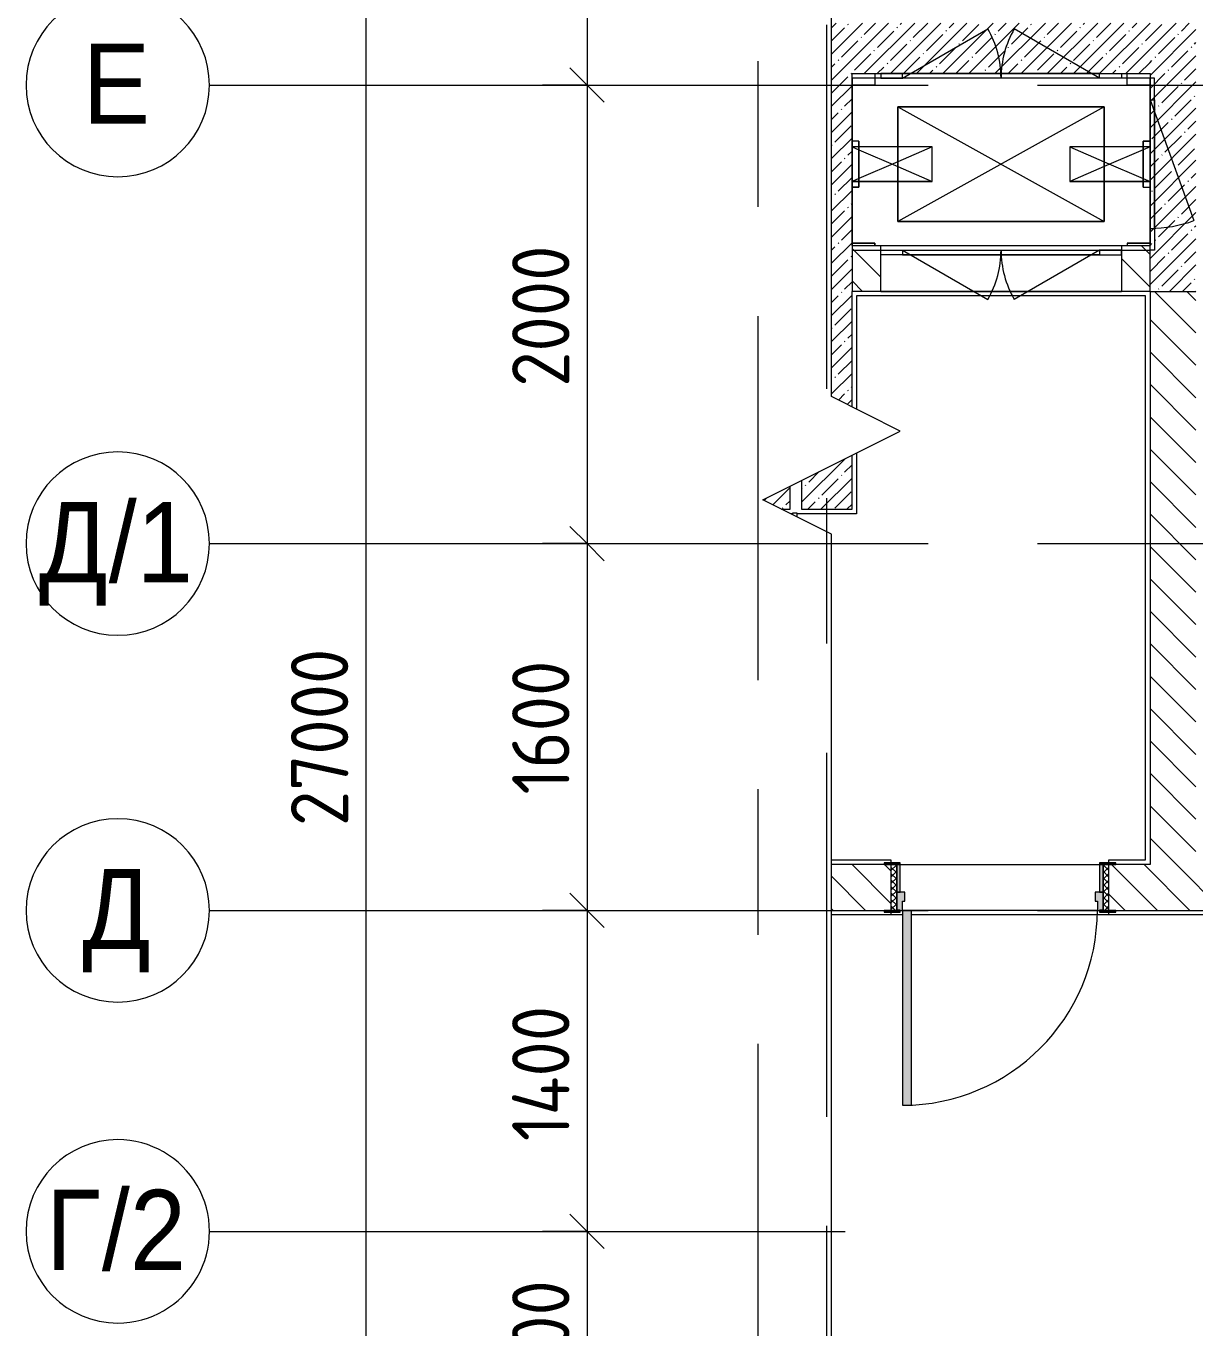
# Model space of a CAD drawing. Header units: millimetres. Extents: x 81368 to 286493, y -8553 to 29000.
# Drawn here: x 81368 to 86466, y 11579 to 17257 of the extents above; entities that cross this region are included whole.
import ezdxf

# ---------------------------------------------------------------- set-up
doc = ezdxf.new("R2010")
doc.units = ezdxf.units.MM
doc.linetypes.add('Осевая', pattern=[3175, 635, -476.25, 1587.5, -476.25])
for name, color, linetype, lineweight in [('A-ANNO-DIMS', 7, 'Continuous', 9), ('A-ANNO-DIMS-100', 7, 'Continuous', 9), ('A-DETL-GENF', 7, 'Continuous', 9), ('A-WALL', 7, 'Continuous', 9), ('A-WALL-1', 7, 'Continuous', 13), ('I-WALL', 7, 'Continuous', 9), ('S-COLS', 7, 'Continuous', 9), ('Оси', 7, 'Continuous', 9), ('Оси-1', 7, 'Continuous', 20), ('Оси-2', 7, 'Осевая', 9)]:
    doc.layers.add(name, color=color, linetype=linetype, lineweight=lineweight)
for name, color, linetype, lineweight, true_color in [('A-DOOR-1', 7, 'Continuous', 9, 0xaaaaaa), ('A-DOOR-2', 7, 'Continuous', 9, 0xe2e2e2), ('A-DOOR-FRAM-1', 7, 'Continuous', 9, 0xe2e2e2), ('A-DOOR-FRAM-2', 7, 'Continuous', 9, 0xaaaaaa), ('A-FLOR-1', 7, 'Continuous', 9, 0xaaaaaa), ('A-GENM-1', 7, 'Continuous', 9, 0xaaaaaa), ('M-EQPM-1', 7, 'Continuous', 9, 0xaaaaaa)]:
    doc.layers.add(name, color=color, linetype=linetype, lineweight=lineweight, true_color=true_color)
doc.styles.add('Arial', font='arial.ttf', dxfattribs={"width": 0.9, "height": 350})
doc.styles.add('ISOCPEUR', font='isocpeur.ttf', dxfattribs={"width": 0.9, "height": 250})
doc.dimstyles.new('ISO-2_5_0_9К_БОЛЬШОЙ_1', dxfattribs={"dimscale": 304.8, "dimtxt": 248.995294, "dimasz": 0.492126, "dimexe": 0.393701, "dimexo": 0.984252, "dimgap": 0, "dimtad": 1, "dimdec": 0, "dimrnd": 10, "dimzin": 0, "dimdsep": 46, "dimtxsty": 'ISOCPEUR', "dimblk1": 'OBLIQUE', "dimblk2": 'OBLIQUE', "dimsah": 1, "dimcen": 0.09, "dimdle": 0.393701, "dimazin": 0, "dimtfac": 1, "dimtdec": 4, "dimtix": 1, "dimtmove": 0, "dimatfit": 3, "dimfxl": 1, "dimtvp": 1, "dimtolj": 1, "dimtzin": 0, "dimarcsym": 2})
doc.dimstyles.new('ISO-2_5_0_9К_БОЛЬШОЙ_2', dxfattribs={"dimscale": 304.8, "dimtxt": 248.995294, "dimasz": 0.492126, "dimexe": 0.393701, "dimexo": 0.984252, "dimgap": 0, "dimtad": 1, "dimdec": 0, "dimrnd": 10, "dimzin": 0, "dimdsep": 46, "dimtxsty": 'ISOCPEUR', "dimblk1": 'OBLIQUE', "dimblk2": 'OBLIQUE', "dimsah": 1, "dimcen": 0.09, "dimdle": 0.393701, "dimazin": 0, "dimtfac": 1, "dimtdec": 4, "dimtix": 1, "dimtmove": 2, "dimatfit": 3, "dimfxl": 1, "dimtvp": 1, "dimtolj": 1, "dimtzin": 0, "dimarcsym": 2})
pattern_1 = [(45, (0, 0), (-57.02463, 57.02463), []), (45, (57.025, 0), (-57.02463, 57.02463), [100.806, -20.161, 3.353, -16.808])]
pattern_2 = [(135, (0, 0), (-70.71068, -70.71068), [])]

# ---------------------------------------------------------------- blocks, each defined once
blk = doc.blocks.new('110_Дверь_СКБ_1Ст_Внутренняя1 - Д-8 950x2100h_охрана-V4-План монтажа стен и перегородок 1 этажа в осях 23_1-33')
at = {"layer": 'A-DOOR-1'}
h = blk.add_hatch(dxfattribs=at)
h.set_pattern_fill('FP_6', color=256, style=0, pattern_type=2)
h.set_pattern_definition([(135, (1826.41, 164.685), (-14.14214, -14.14214), []), (225, (1826.41, 164.685), (14.14214, -14.14214), [])])
h.paths.add_polyline_path([(487.5, 100), (462.5, 100), (462.5, -100), (487.5, -100)])
at = {"layer": 'A-DOOR-2'}
h = blk.add_hatch(color=256, dxfattribs=at)
h.paths.add_polyline_path([(437.5, 100), (437.5, 60), (427.5, 60), (427.5, 20), (462.5, 20), (462.5, 100)])
h.paths.add_polyline_path([(-412.5, 100), (-437.5, 100), (-437.5, 20), (-402.5, 20), (-402.5, 60), (-412.5, 60)])
at = {"layer": 'A-DOOR-FRAM-1'}
for points in [[(397.5, 950), (397.5, 100), (437.5, 100), (437.5, 950)], [(-492.5, 108), (-492.5, 100), (-422.5, 100), (-422.5, 108)], [(-437.5, 100), (-437.5, 99), (-422.5, 100)], [(517.5, 108), (447.5, 108), (447.5, 100), (517.5, 100)], [(447.5, 100), (447.5, 99), (462.5, 100)], [(-422.5, 20), (-437.5, 20), (-437.5, -100), (-422.5, -100)], [(447.5, 20), (447.5, -100), (462.5, -100), (462.5, 20)], [(-492.5, -100), (-492.5, -108), (-422.5, -108), (-422.5, -100)], [(447.5, -100), (447.5, -108), (517.5, -108), (517.5, -100)]]:
    blk.add_hatch(color=256, dxfattribs=at).paths.add_polyline_path(points)
at = {"layer": 'A-DOOR-FRAM-2'}
h = blk.add_hatch(dxfattribs=at)
h.set_pattern_fill('FP_7', color=256, style=0, pattern_type=2)
h.set_pattern_definition([(45, (-296.384, 164.685), (-14.1421, 14.1421), []), (135, (-296.384, 164.685), (-14.1421, -14.1421), [])])
h.paths.add_polyline_path([(-437.5, 100), (-462.5, 100), (-462.5, -100), (-437.5, -100)])
at = {"layer": 'A-DOOR-1'}
for p, q in [((437.5, 950), (397.5, 950)), ((397.5, 950), (397.5, 100)), ((437.5, 100), (437.5, 950)), ((397.5, 100), (437.5, 100))]:
    blk.add_line(p, q, dxfattribs=at)
blk.add_arc((437.5, 100), 850, 90, 180, dxfattribs=at)
at = {"layer": 'A-DOOR-FRAM-2'}
for p, q in [((-422.5, 108), (-492.5, 108)), ((-492.5, 108), (-492.5, 100)), ((-492.5, 100), (-422.5, 100)), ((-437.5, 100), (-462.5, 100)), ((-462.5, 100), (-462.5, -100)), ((-412.5, 100), (-437.5, 100)), ((-437.5, 100), (-437.5, 20)), ((-437.5, -100), (-437.5, 100)), ((-422.5, 100), (-437.5, 100)), ((-437.5, 100), (-437.5, 99)), ((-437.5, 99), (-422.5, 99)), ((-422.5, 100), (-422.5, 108)), ((-422.5, 99), (-422.5, 100)), ((-412.5, 60), (-412.5, 100)), ((-402.5, 60), (-412.5, 60)), ((-402.5, 20), (-402.5, 60)), ((437.5, 60), (427.5, 60)), ((427.5, 60), (427.5, 20)), ((437.5, 100), (437.5, 60)), ((462.5, 100), (437.5, 100)), ((517.5, 108), (447.5, 108)), ((447.5, 108), (447.5, 100)), ((462.5, 100), (447.5, 100)), ((447.5, 100), (447.5, 99)), ((447.5, 100), (517.5, 100)), ((447.5, 99), (462.5, 99)), ((462.5, 20), (462.5, 100)), ((487.5, 100), (462.5, 100)), ((462.5, 100), (462.5, -100)), ((462.5, 99), (462.5, 100)), ((487.5, -100), (487.5, 100)), ((517.5, 100), (517.5, 108)), ((-437.5, 20), (-402.5, 20)), ((-422.5, 20), (-437.5, 20)), ((-437.5, 20), (-437.5, -100)), ((-422.5, -100), (-422.5, 20)), ((427.5, 20), (462.5, 20)), ((462.5, 20), (447.5, 20)), ((447.5, 20), (447.5, -100)), ((462.5, -100), (462.5, 20)), ((-422.5, -100), (-492.5, -100)), ((-492.5, -100), (-492.5, -108)), ((-492.5, -108), (-422.5, -108)), ((-462.5, -100), (-437.5, -100)), ((-437.5, -100), (-422.5, -100)), ((-422.5, -108), (-422.5, -100)), ((447.5, -100), (462.5, -100)), ((517.5, -100), (447.5, -100)), ((447.5, -100), (447.5, -108)), ((447.5, -108), (517.5, -108)), ((462.5, -100), (487.5, -100)), ((517.5, -108), (517.5, -100))]:
    blk.add_line(p, q, dxfattribs=at)
blk = doc.blocks.new('160_Подъемник - 160_Подъемник-23521422-План монтажа стен и перегородок 1 этажа в осях 23_1-33')
at = {"layer": 'A-GENM-1'}
for p, q in [((220, 0), (592.4, 215)), ((220, 0), (592.4, 215)), ((220, 0), (592.4, 215)), ((1080, 0), (707.6, 215)), ((1080, 0), (707.6, 215)), ((1080, 0), (707.6, 215)), ((-20, -95), (-20, 0)), ((-20, 0), (0, 0)), ((0, 0), (0, -95)), ((220, 20), (125, 20)), ((125, 20), (125, 0)), ((220, 20), (125, 20)), ((125, 20), (125, 0)), ((220, 20), (125, 20)), ((125, 20), (125, 0)), ((220, 0), (220, 20)), ((1080, 20), (220, 20)), ((220, 20), (1080, 20)), ((220, 0), (220, 20)), ((1080, 20), (220, 20)), ((220, 20), (1080, 20)), ((220, 0), (220, 20)), ((1080, 20), (220, 20)), ((220, 20), (1080, 20)), ((1080, 0), (1080, 20)), ((1080, 20), (1175, 20)), ((1080, 0), (1080, 20)), ((1080, 20), (1175, 20)), ((1080, 0), (1080, 20)), ((1080, 20), (1175, 20)), ((1175, 20), (1175, 0)), ((1175, 20), (1175, 0)), ((1175, 20), (1175, 0)), ((125, 0), (220, 0)), ((125, 0), (220, 0)), ((125, 0), (220, 0)), ((1175, 0), (1080, 0)), ((1175, 0), (1080, 0)), ((1175, 0), (1080, 0)), ((0, -95), (-20, -95)), ((-20, -95), (-20, -655)), ((-20, -655), (-20, -95)), ((0, -655), (-191.5, -128.8)), ((0, -655), (-20, -655)), ((-20, -655), (-20, -750)), ((0, -750), (0, -655)), ((-20, -750), (0, -750)), ((125, -770), (125, -750)), ((125, -750), (220, -750)), ((125, -770), (125, -750)), ((125, -750), (220, -750)), ((125, -770), (125, -750)), ((125, -750), (220, -750)), ((220, -770), (125, -770)), ((220, -770), (125, -770)), ((220, -770), (125, -770)), ((220, -750), (220, -770)), ((220, -750), (592.4, -965)), ((220, -750), (220, -770)), ((220, -750), (592.4, -965)), ((220, -750), (220, -770)), ((220, -750), (592.4, -965)), ((220, -770), (792, -770)), ((1080, -770), (220, -770)), ((220, -770), (1080, -770)), ((1080, -770), (220, -770)), ((220, -770), (1080, -770)), ((1080, -770), (508, -770)), ((1080, -750), (707.6, -965)), ((1080, -750), (707.6, -965)), ((1080, -750), (707.6, -965)), ((1080, -750), (1080, -770)), ((1175, -750), (1080, -750)), ((1080, -750), (1080, -770)), ((1175, -750), (1080, -750)), ((1080, -750), (1080, -770)), ((1175, -750), (1080, -750)), ((1080, -770), (1175, -770)), ((1080, -770), (1175, -770)), ((1080, -770), (1175, -770)), ((1175, -770), (1175, -750)), ((1175, -770), (1175, -750)), ((1175, -770), (1175, -750))]:
    blk.add_line(p, q, dxfattribs=at)
for centre, radius, start, end in [((220, 0), 430, 0, 30), ((220, 0), 430, 0, 30), ((220, 0), 430, 0, 30), ((1080, 0), 430, 150, 180), ((1080, 0), 430, 150, 180), ((1080, 0), 430, 150, 180), ((0, -655), 560, 90, 110), ((220, -750), 430, 330, 0), ((220, -750), 430, 330, 0), ((220, -750), 430, 330, 0), ((1080, -750), 430, 180, 210), ((1080, -750), 430, 180, 210), ((1080, -750), 430, 180, 210)]:
    blk.add_arc(centre, radius, start, end, dxfattribs=at)
at = {"layer": 'M-EQPM-1'}
for p, q in [((1300, 0), (0, 0)), ((0, 0), (0, -750)), ((1300, -750), (1300, 0)), ((1100, -625), (200, -125)), ((200, -625), (1100, -125)), ((1100, -125), (200, -125)), ((200, -125), (200, -625)), ((1100, -125), (200, -125)), ((200, -125), (200, -625)), ((200, -300), (200, -125)), ((200, -125), (1100, -125)), ((1100, -625), (1100, -125)), ((1100, -625), (1100, -125)), ((1100, -125), (1100, -300)), ((200, -450), (200, -300)), ((1100, -300), (1100, -450)), ((200, -625), (200, -450)), ((1100, -450), (1100, -625)), ((200, -625), (1100, -625)), ((200, -625), (1100, -625)), ((1100, -625), (200, -625)), ((0, -750), (1300, -750))]:
    blk.add_line(p, q, dxfattribs=at)
blk = doc.blocks.new('Закладная деталь приямка - 350_150-20924309-План монтажа стен и перегородок 1 этажа в осях 23_1-33')
at = {"layer": 'M-EQPM-1'}
for p, q in [((-145, 75), (-175, 75)), ((-175, 75), (-145, 75)), ((-145, 62.1), (-175, 75)), ((25, 75), (-145, 75)), ((-145, 75), (25, 75)), ((25, -10.7), (-145, 62.1)), ((175, 75), (25, 75)), ((25, 75), (175, 75)), ((25, 10.7), (175, 75)), ((175, -75), (175, 75)), ((175, -75), (175, 75)), ((-145, -62.1), (25, 10.7)), ((175, -75), (25, -10.7)), ((-175, -75), (-145, -62.1)), ((-175, -75), (-145, -75)), ((-175, -75), (-145, -75)), ((-145, -75), (25, -75)), ((-145, -75), (25, -75)), ((25, -75), (175, -75)), ((25, -75), (175, -75))]:
    blk.add_line(p, q, dxfattribs=at)
blk = doc.blocks.new('Закладная деталь приямка - 350_150-V8-План монтажа стен и перегородок 1 этажа в осях 23_1-33')
at = {"layer": 'M-EQPM-1'}
for p, q in [((-25, 75), (-175, 75)), ((-175, 75), (-175, -75)), ((-175, 75), (-175, -75)), ((-175, 75), (-25, 75)), ((-25, 10.7), (-175, 75)), ((145, 75), (-25, 75)), ((-25, 75), (145, 75)), ((-25, -10.7), (145, 62.1)), ((175, 75), (145, 75)), ((145, 75), (175, 75)), ((145, 62.1), (175, 75)), ((145, -62.1), (-25, 10.7)), ((-175, -75), (-25, -10.7)), ((-175, -75), (-25, -75)), ((-175, -75), (-25, -75)), ((-25, -75), (145, -75)), ((-25, -75), (145, -75)), ((175, -75), (145, -62.1)), ((145, -75), (175, -75)), ((145, -75), (175, -75))]:
    blk.add_line(p, q, dxfattribs=at)
blk = doc.blocks.new('Закладная деталь приямка - 150_100-20924311-План монтажа стен и перегородок 1 этажа в осях 23_1-33')
at = {"layer": 'M-EQPM-1'}
for p, q in [((85070, 16310), (84970, 16310)), ((84970, 16310), (85070, 16310)), ((85070, 16300), (85070, 16310)), ((85070, 16310), (85070, 16300))]:
    blk.add_line(p, q, dxfattribs=at)
blk = doc.blocks.new('Закладная деталь приямка - 150_100-V9-План монтажа стен и перегородок 1 этажа в осях 23_1-33')
at = {"layer": 'M-EQPM-1'}
for p, q in [((86270, 16310), (86170, 16310)), ((86170, 16310), (86270, 16310)), ((86170, 16310), (86170, 16300)), ((86170, 16310), (86170, 16300))]:
    blk.add_line(p, q, dxfattribs=at)
blk = doc.blocks.new('Закладная деталь приямка - 150_100-V10-План монтажа стен и перегородок 1 этажа в осях 23_1-33')
at = {"layer": 'M-EQPM-1'}
for p, q in [((86170, 17000), (86170, 17050)), ((86170, 17000), (86170, 17050)), ((86270, 17000), (86170, 17000)), ((86170, 17000), (86270, 17000))]:
    blk.add_line(p, q, dxfattribs=at)
blk = doc.blocks.new('Закладная деталь приямка - 150_100-V11-План монтажа стен и перегородок 1 этажа в осях 23_1-33')
at = {"layer": 'M-EQPM-1'}
for p, q in [((85070, 17050), (85070, 17000)), ((85070, 17050), (85070, 17000)), ((84970, 17000), (85070, 17000)), ((85070, 17000), (84970, 17000))]:
    blk.add_line(p, q, dxfattribs=at)
blk = doc.blocks.new('Закладная деталь приямка - 200_100-20924312-План монтажа стен и перегородок 1 этажа в осях 23_1-33')
at = {"layer": 'M-EQPM-1'}
for p, q in [((86240, 16755), (86240, 16555)), ((86240, 16555), (86240, 16755)), ((86270, 16755), (86240, 16755)), ((86240, 16755), (86270, 16755)), ((86240, 16555), (86270, 16555)), ((86240, 16555), (86270, 16555))]:
    blk.add_line(p, q, dxfattribs=at)
blk = doc.blocks.new('Закладная деталь приямка - 200_100-V12-План монтажа стен и перегородок 1 этажа в осях 23_1-33')
at = {"layer": 'M-EQPM-1'}
for p, q in [((85000, 16755), (84970, 16755)), ((85000, 16755), (84970, 16755)), ((85000, 16555), (85000, 16755)), ((85000, 16755), (85000, 16555)), ((84970, 16555), (85000, 16555)), ((85000, 16555), (84970, 16555))]:
    blk.add_line(p, q, dxfattribs=at)
blk = doc.blocks.new('DOR_Проход в стене_Прямоугольный - 1050x1150 EI30-23344994-План монтажа стен и перегородок 1 этажа в осях 23_1-33')
at = {"layer": 'A-DOOR-1'}
for p, q in [((525, 100), (-525, 100)), ((525, -100), (-525, -100))]:
    blk.add_line(p, q, dxfattribs=at)
blk = doc.blocks.new('DET_L_Линия разрыва - М100-30654842-План монтажа стен и перегородок 1 этажа в осях 23_1-33')
at = {"layer": 'A-DETL-GENF'}
for p, q in [((11889.9, 300), (11739.9, 0)), ((12189.9, -300), (11889.9, 300)), ((11739.9, 0), (0, 0)), ((12339.9, 0), (12189.9, -300)), ((24079.7, 0), (12339.9, 0))]:
    blk.add_line(p, q, dxfattribs=at)
blk = doc.blocks.new('Ось сетки - D8-29747960-План монтажа стен и перегородок 1 этажа в осях 23_1-33')
at = {"layer": 'Оси-1'}
for start, end in [(360, 180), (180, 360)]:
    blk.add_arc((0, 0), 4, start, end, dxfattribs=at)
blk = doc.blocks.new('DIMBLOCK16-План монтажа стен и перегородок 1 этажа в осях 23_1-33')
at = {"layer": 'A-ANNO-DIMS-100', "lineweight": 20}
for p, q in [((83814.2, 18150), (83739.2, 18225)), ((83814.2, 18150), (83889.2, 18075)), ((83814.2, 17000), (83739.2, 17075)), ((83814.2, 17000), (83889.2, 16925))]:
    blk.add_line(p, q, dxfattribs=at)
at = {"layer": 'A-ANNO-DIMS-100'}
for p, q in [((83620.3, 18150), (83934.2, 18150)), ((83814.2, 18150), (83620.3, 18150)), ((83814.2, 18150), (83814.2, 17000)), ((83620.3, 17000), (83934.2, 17000)), ((83814.2, 17000), (83620.3, 17000))]:
    blk.add_line(p, q, dxfattribs=at)
at = {"layer": 'A-ANNO-DIMS-100', "color": 0, "insert": (83487.6, 17302.1), "char_height": 250, "width": 655.049, "attachment_point": 1, "rotation": 90, "line_spacing_factor": 1.149209, "style": 'ISOCPEUR'}
blk.add_mtext('1150', dxfattribs=at)
blk = doc.blocks.new('_Oblique')
at = {"color": 0, "linetype": 'ByBlock', "lineweight": -2}
blk.add_line((-0.5, -0.5), (0.5, 0.5), dxfattribs=at)
blk = doc.blocks.new('DIMBLOCK17-План монтажа стен и перегородок 1 этажа в осях 23_1-33')
at = {"layer": 'A-ANNO-DIMS-100', "lineweight": 20}
for p, q in [((83814.2, 17000), (83739.2, 17075)), ((83814.2, 17000), (83889.2, 16925)), ((83814.2, 15000), (83739.2, 15075)), ((83814.2, 15000), (83889.2, 14925))]:
    blk.add_line(p, q, dxfattribs=at)
at = {"layer": 'A-ANNO-DIMS-100'}
for p, q in [((83620.3, 17000), (83934.2, 17000)), ((83814.2, 17000), (83620.3, 17000)), ((83814.2, 17000), (83814.2, 15000)), ((83620.3, 15000), (83934.2, 15000)), ((83814.2, 15000), (83620.3, 15000))]:
    blk.add_line(p, q, dxfattribs=at)
at = {"layer": 'A-ANNO-DIMS-100', "color": 0, "insert": (83487.6, 15684), "char_height": 250, "width": 758.478, "attachment_point": 1, "rotation": 90, "line_spacing_factor": 1.149209, "style": 'ISOCPEUR'}
blk.add_mtext('2000', dxfattribs=at)
blk = doc.blocks.new('DIMBLOCK18-План монтажа стен и перегородок 1 этажа в осях 23_1-33')
at = {"layer": 'A-ANNO-DIMS-100', "lineweight": 20}
for p, q in [((83814.2, 15000), (83739.2, 15075)), ((83814.2, 15000), (83889.2, 14925)), ((83814.2, 13400), (83739.2, 13475)), ((83814.2, 13400), (83889.2, 13325))]:
    blk.add_line(p, q, dxfattribs=at)
at = {"layer": 'A-ANNO-DIMS-100'}
for p, q in [((83620.3, 15000), (83934.2, 15000)), ((83814.2, 15000), (83620.3, 15000)), ((83814.2, 15000), (83814.2, 13400)), ((83620.3, 13400), (83934.2, 13400)), ((83814.2, 13400), (83620.3, 13400))]:
    blk.add_line(p, q, dxfattribs=at)
at = {"layer": 'A-ANNO-DIMS-100', "color": 0, "insert": (83487.6, 13905.5), "char_height": 250, "width": 706.764, "attachment_point": 1, "rotation": 90, "line_spacing_factor": 1.149209, "style": 'ISOCPEUR'}
blk.add_mtext('1600', dxfattribs=at)
blk = doc.blocks.new('DIMBLOCK19-План монтажа стен и перегородок 1 этажа в осях 23_1-33')
at = {"layer": 'A-ANNO-DIMS-100', "lineweight": 20}
for p, q in [((83814.2, 13400), (83739.2, 13475)), ((83814.2, 13400), (83889.2, 13325)), ((83814.2, 12000), (83739.2, 12075)), ((83814.2, 12000), (83889.2, 11925))]:
    blk.add_line(p, q, dxfattribs=at)
at = {"layer": 'A-ANNO-DIMS-100'}
for p, q in [((83620.3, 13400), (83934.2, 13400)), ((83814.2, 13400), (83620.3, 13400)), ((83814.2, 13400), (83814.2, 12000)), ((83620.3, 12000), (83934.2, 12000)), ((83814.2, 12000), (83620.3, 12000))]:
    blk.add_line(p, q, dxfattribs=at)
at = {"layer": 'A-ANNO-DIMS-100', "color": 0, "insert": (83487.6, 12393.5), "char_height": 250, "width": 735.494, "attachment_point": 1, "rotation": 90, "line_spacing_factor": 1.149209, "style": 'ISOCPEUR'}
blk.add_mtext('1400', dxfattribs=at)
blk = doc.blocks.new('DIMBLOCK20-План монтажа стен и перегородок 1 этажа в осях 23_1-33')
at = {"layer": 'A-ANNO-DIMS-100', "lineweight": 20}
for p, q in [((83814.2, 12000), (83739.2, 12075)), ((83814.2, 12000), (83889.2, 11925)), ((83814.2, 11100), (83739.2, 11175)), ((83814.2, 11100), (83889.2, 11025))]:
    blk.add_line(p, q, dxfattribs=at)
at = {"layer": 'A-ANNO-DIMS-100'}
for p, q in [((83620.3, 12000), (83934.2, 12000)), ((83814.2, 12000), (83620.3, 12000)), ((83814.2, 12000), (83814.2, 11100)), ((83620.3, 11100), (83934.2, 11100)), ((83814.2, 11100), (83620.3, 11100))]:
    blk.add_line(p, q, dxfattribs=at)
at = {"layer": 'A-ANNO-DIMS-100', "color": 0, "insert": (83487.6, 11313), "char_height": 250, "width": 568.858, "attachment_point": 1, "rotation": 90, "line_spacing_factor": 1.149209, "style": 'ISOCPEUR'}
blk.add_mtext('900', dxfattribs=at)
blk = doc.blocks.new('DIMBLOCK25-План монтажа стен и перегородок 1 этажа в осях 23_1-33')
at = {"layer": 'A-ANNO-DIMS-100'}
for p, q in [((82849.7, 27120), (82849.7, -120)), ((82655.7, 27000), (82969.7, 27000)), ((82849.7, 27000), (82655.7, 27000)), ((82655.7, 0), (82969.7, 0)), ((82849.7, 0), (82655.7, 0))]:
    blk.add_line(p, q, dxfattribs=at)
at = {"layer": 'A-ANNO-DIMS-100', "lineweight": 20}
for p, q in [((82849.7, 27000), (82774.7, 27075)), ((82849.7, 27000), (82924.7, 26925)), ((82849.7, 0), (82774.7, 75)), ((82849.7, 0), (82924.7, -75))]:
    blk.add_line(p, q, dxfattribs=at)
at = {"layer": 'A-ANNO-DIMS-100', "color": 0, "insert": (82523, 13767.9), "char_height": 250, "width": 948.097, "attachment_point": 1, "rotation": 90, "line_spacing_factor": 1.149209, "style": 'ISOCPEUR'}
blk.add_mtext('27000', dxfattribs=at)

msp = doc.modelspace()

# ---------------------------------------------------------------- hatches: boundary and pattern name
at = {"layer": 'I-WALL'}
h = msp.add_hatch(dxfattribs=at)
h.set_pattern_fill('FP_2', color=256, style=0, pattern_type=2)
h.set_pattern_definition(pattern_1)
h.paths.add_polyline_path([(86270, 17050), (86270, 17270), (84880.7, 17270), (84880.7, 17050), (85890.4, 17050)])
h = msp.add_hatch(dxfattribs=at)
h.set_pattern_fill('FP_2', color=256, style=0, pattern_type=2)
h.set_pattern_definition(pattern_1)
h.paths.add_polyline_path([(86470, 16100), (86470, 17270), (86270, 17270), (86270, 16100)])
h = msp.add_hatch(dxfattribs=at)
h.set_pattern_fill('FP_2', color=256, style=0, pattern_type=2)
h.set_pattern_definition(pattern_1)
h.paths.add_polyline_path([(84880.7, 15150), (84970, 15150), (84970, 15385.6), (84750, 15275.6), (84750, 15150)])
h.paths.add_polyline_path([(84970, 15596.2), (84970, 17050), (84880.7, 17050), (84880.7, 15640.9)])
h = msp.add_hatch(dxfattribs=at)
h.set_pattern_fill('FP_4', color=256, style=0, pattern_type=2)
h.set_pattern_definition(pattern_2)
h.paths.add_polyline_path([(86270, 16100), (86270, 16300), (86145, 16300), (86145, 16100)])
h.paths.add_polyline_path([(85095, 16100), (85095, 16300), (84970, 16300), (84970, 16100)])
h = msp.add_hatch(dxfattribs=at)
h.set_pattern_fill('FP_4', color=256, style=0, pattern_type=2)
h.set_pattern_definition(pattern_2)
h.paths.add_polyline_path([(86470, 13600), (86470, 16100), (86270, 16100), (86270, 13600)])
h = msp.add_hatch(dxfattribs=at)
h.set_pattern_fill('FP_4', color=256, style=0, pattern_type=2)
h.set_pattern_definition(pattern_2)
h.paths.add_polyline_path([(88200, 13400), (88410, 13400), (88410, 13600), (88200, 13600), (88200, 13480)])
h.paths.add_polyline_path([(87318.4, 13400), (87500, 13400), (87500, 13600), (87318.4, 13600), (87318.4, 13480)])
h.paths.add_polyline_path([(86618.4, 13400), (86618.4, 13600), (86090, 13600), (86090, 13400), (86120, 13400)])
h.paths.add_polyline_path([(84880.7, 13400), (85140, 13400), (85140, 13600), (84880.7, 13600), (84880.7, 13482.1)])
at = {"layer": 'S-COLS'}
h = msp.add_hatch(dxfattribs=at)
h.set_pattern_fill('FP_2', color=256, style=0, pattern_type=2)
h.set_pattern_definition(pattern_1)
h.paths.add_polyline_path([(84700, 15150), (84700, 15250.6), (84580.7, 15190.9), (84662.5, 15150)])

# ---------------------------------------------------------------- linework, layer by layer
at = {"layer": 'A-FLOR-1'}
for p, q in [((86250, 16080), (84990, 16080)), ((84990, 16080), (84990, 15586.2)), ((86250, 13620), (86250, 16080)), ((84990, 15395.6), (84990, 15130)), ((84710.5, 15130), (84702.5, 15130)), ((84990, 15130), (84730.5, 15130)), ((84880.7, 13620), (85140, 13620)), ((85140, 13620), (85140, 13608)), ((86090, 13608), (86090, 13620)), ((86090, 13620), (86250, 13620)), ((85190, 13380), (84880.7, 13380)), ((85140, 13392), (85140, 13380)), ((86668.4, 13380), (85230, 13380)), ((86090, 13380), (86090, 13392))]:
    msp.add_line(p, q, dxfattribs=at)
at = {"layer": 'A-WALL'}
for p, q in [((84710.5, 15132), (84710.5, 15126)), ((84730.5, 15132), (84710.5, 15132)), ((84730.5, 15116), (84730.5, 15132))]:
    msp.add_line(p, q, dxfattribs=at)
at = {"layer": 'A-WALL-1'}
for p, q in [((84970, 16300), (84970, 16100)), ((86270, 16100), (86270, 16300)), ((86270, 16100), (86470, 16100))]:
    msp.add_line(p, q, dxfattribs=at)
at = {"layer": 'I-WALL'}
for p, q in [((84970, 17050), (86270, 17050)), ((84970, 16300), (84970, 17050)), ((86270, 17050), (86270, 16300)), ((84970, 16300), (86270, 16300)), ((85095, 16100), (85095, 16300)), ((86145, 16300), (86145, 16100)), ((84970, 15596.2), (84970, 16100)), ((86270, 16100), (84970, 16100)), ((86270, 16100), (86270, 13600)), ((84970, 15150), (84970, 15385.6)), ((84750, 15275.6), (84750, 15150)), ((84750, 15150), (84970, 15150)), ((85110, 13600), (84880.7, 13600)), ((85180, 13600), (86050, 13600)), ((86270, 13600), (86120, 13600)), ((84880.7, 13400), (85110, 13400)), ((86040, 13400), (85230, 13400)), ((86120, 13400), (86618.4, 13400))]:
    msp.add_line(p, q, dxfattribs=at)
at = {"layer": 'S-COLS'}
for p, q in [((84700, 15150), (84700, 15250.6)), ((84662.5, 15150), (84700, 15150))]:
    msp.add_line(p, q, dxfattribs=at)
at = {"layer": 'Оси'}
for p, q in [((82167.6, 17000), (84667.6, 17000)), ((82167.6, 15000), (84667.6, 15000)), ((82167.6, 13400), (84667.6, 13400)), ((82167.6, 12000), (83528.3, 12000)), ((83579.1, 12000), (84939.7, 12000))]:
    msp.add_line(p, q, dxfattribs=at)
at = {"layer": 'Оси-2'}
for p, q in [((84560, 593.7), (84560, 19415.1)), ((84860, 1863.7), (84860, 19415.1)), ((84667.6, 17000), (122760, 17000)), ((84667.6, 15000), (122160, 15000)), ((84667.6, 13400), (119719, 13400)), ((83528.3, 12000), (83579.1, 12000))]:
    msp.add_line(p, q, dxfattribs=at)

# ---------------------------------------------------------------- block references
at = {"layer": 'A-DETL-GENF', "rotation": 270.0000000000003}
msp.add_blockref('DET_L_Линия разрыва - М100-30654842-План монтажа стен и перегородок 1 этажа в осях 23_1-33', (84880.7, 27380.8), dxfattribs=at)
at = {"layer": 'A-DOOR-1', "rotation": 180}
for name, p in [('DOR_Проход в стене_Прямоугольный - 1050x1150 EI30-23344994-План монтажа стен и перегородок 1 этажа в осях 23_1-33', (85620, 16200)), ('110_Дверь_СКБ_1Ст_Внутренняя1 - Д-8 950x2100h_охрана-V4-План монтажа стен и перегородок 1 этажа в осях 23_1-33', (85627.5, 13500))]:
    msp.add_blockref(name, p, dxfattribs=at)
at = {"layer": 'M-EQPM-1', "rotation": 180}
for name, p in [('160_Подъемник - 160_Подъемник-23521422-План монтажа стен и перегородок 1 этажа в осях 23_1-33', (86270, 16280)), ('Закладная деталь приямка - 350_150-V8-План монтажа стен и перегородок 1 этажа в осях 23_1-33', (85145, 16655)), ('Закладная деталь приямка - 350_150-20924309-План монтажа стен и перегородок 1 этажа в осях 23_1-33', (86095, 16655))]:
    msp.add_blockref(name, p, dxfattribs=at)
at = {"layer": 'M-EQPM-1'}
for name in ['Закладная деталь приямка - 150_100-V11-План монтажа стен и перегородок 1 этажа в осях 23_1-33', 'Закладная деталь приямка - 150_100-V10-План монтажа стен и перегородок 1 этажа в осях 23_1-33', 'Закладная деталь приямка - 200_100-V12-План монтажа стен и перегородок 1 этажа в осях 23_1-33', 'Закладная деталь приямка - 200_100-20924312-План монтажа стен и перегородок 1 этажа в осях 23_1-33', 'Закладная деталь приямка - 150_100-20924311-План монтажа стен и перегородок 1 этажа в осях 23_1-33', 'Закладная деталь приямка - 150_100-V9-План монтажа стен и перегородок 1 этажа в осях 23_1-33']:
    msp.add_blockref(name, (0, 0), dxfattribs=at)
at = {"layer": 'Оси-1', "xscale": 99.99999999999993, "yscale": 99.99999999999993, "zscale": 99.99999999999993}
for p, rotation in [((81767.6, 17000), 269.9999999999994), ((81767.6, 15000), 269.9999999999994), ((81767.6, 13400), 269.9999999999994), ((81767.6, 12000), 269.9999999999995)]:
    msp.add_blockref('Ось сетки - D8-29747960-План монтажа стен и перегородок 1 этажа в осях 23_1-33', p, dxfattribs=dict(at, rotation=rotation))

# ---------------------------------------------------------------- texts
at = {"layer": 'Оси', "char_height": 350, "attachment_point": 1, "style": 'Arial'}
for s, insert, width in [('\\fArial|b0|i0|c204|p34|;\\W.9;Е', (81614.8, 17181), 360.759), ('\\fArial|b0|i0|c204|p34|;\\W.9;Д', (81424.5, 15181), 367.975), ('/1', (81728.1, 15181), 454.557), ('\\fArial|b0|i0|c204|p34|;\\W.9;Д', (81612.1, 13581), 367.975), ('\\fArial|b0|i0|c204|p34|;\\W.9;Г', (81454.2, 12181), 295.823), ('/2', (81698.2, 12181), 454.557)]:
    msp.add_mtext(s, dxfattribs=dict(at, insert=insert, width=width))

# ---------------------------------------------------------------- dimensions: what is measured, and where the dimension line sits
at = {"layer": 'A-ANNO-DIMS'}
dim = msp.add_linear_dim(base=(82849.7, 0), p1=(82955.7, 27000), p2=(82955.7, 0), angle=90, dimstyle='ISO-2_5_0_9К_БОЛЬШОЙ_2', override={"dimpost": '<>', "dimfxl": 26999.999823}, dxfattribs=at)
dim.commit()
dim.dimension.update_dxf_attribs({"geometry": 'DIMBLOCK25-План монтажа стен и перегородок 1 этажа в осях 23_1-33', "text_midpoint": (82689.7, 14241.9), "dimtype": 160, "text_rotation": 90})
for base, p1, p2, override, picture, middle in [((83814.2, 17000), (83920.3, 18150), (83920.3, 17000), {"dimpost": '<>', "dimfxl": 1150}, 'DIMBLOCK16-План монтажа стен и перегородок 1 этажа в осях 23_1-33', (83689.2, 17575)), ((83814.2, 15000), (83920.3, 17000), (83920.3, 15000), {"dimpost": '<>', "dimfxl": 2000.000075}, 'DIMBLOCK17-План монтажа стен и перегородок 1 этажа в осях 23_1-33', (83689.2, 16000)), ((83814.2, 13400), (83920.3, 15000), (83920.3, 13400), {"dimpost": '<>', "dimfxl": 1600}, 'DIMBLOCK18-План монтажа стен и перегородок 1 этажа в осях 23_1-33', (83689.2, 14200)), ((83814.2, 12000), (83920.3, 13400), (83920.3, 12000), {"dimpost": '<>', "dimfxl": 1399.999995}, 'DIMBLOCK19-План монтажа стен и перегородок 1 этажа в осях 23_1-33', (83689.2, 12700)), ((83814.2, 11100), (83920.3, 12000), (83920.3, 11100), {"dimpost": '<>', "dimfxl": 900}, 'DIMBLOCK20-План монтажа стен и перегородок 1 этажа в осях 23_1-33', (83689.2, 11550))]:
    dim = msp.add_linear_dim(base=base, p1=p1, p2=p2, angle=90, dimstyle='ISO-2_5_0_9К_БОЛЬШОЙ_1', override=override, dxfattribs=at)
    dim.commit()
    dim.dimension.update_dxf_attribs({"geometry": picture, "text_midpoint": middle})

doc.saveas('drawing.dxf')
